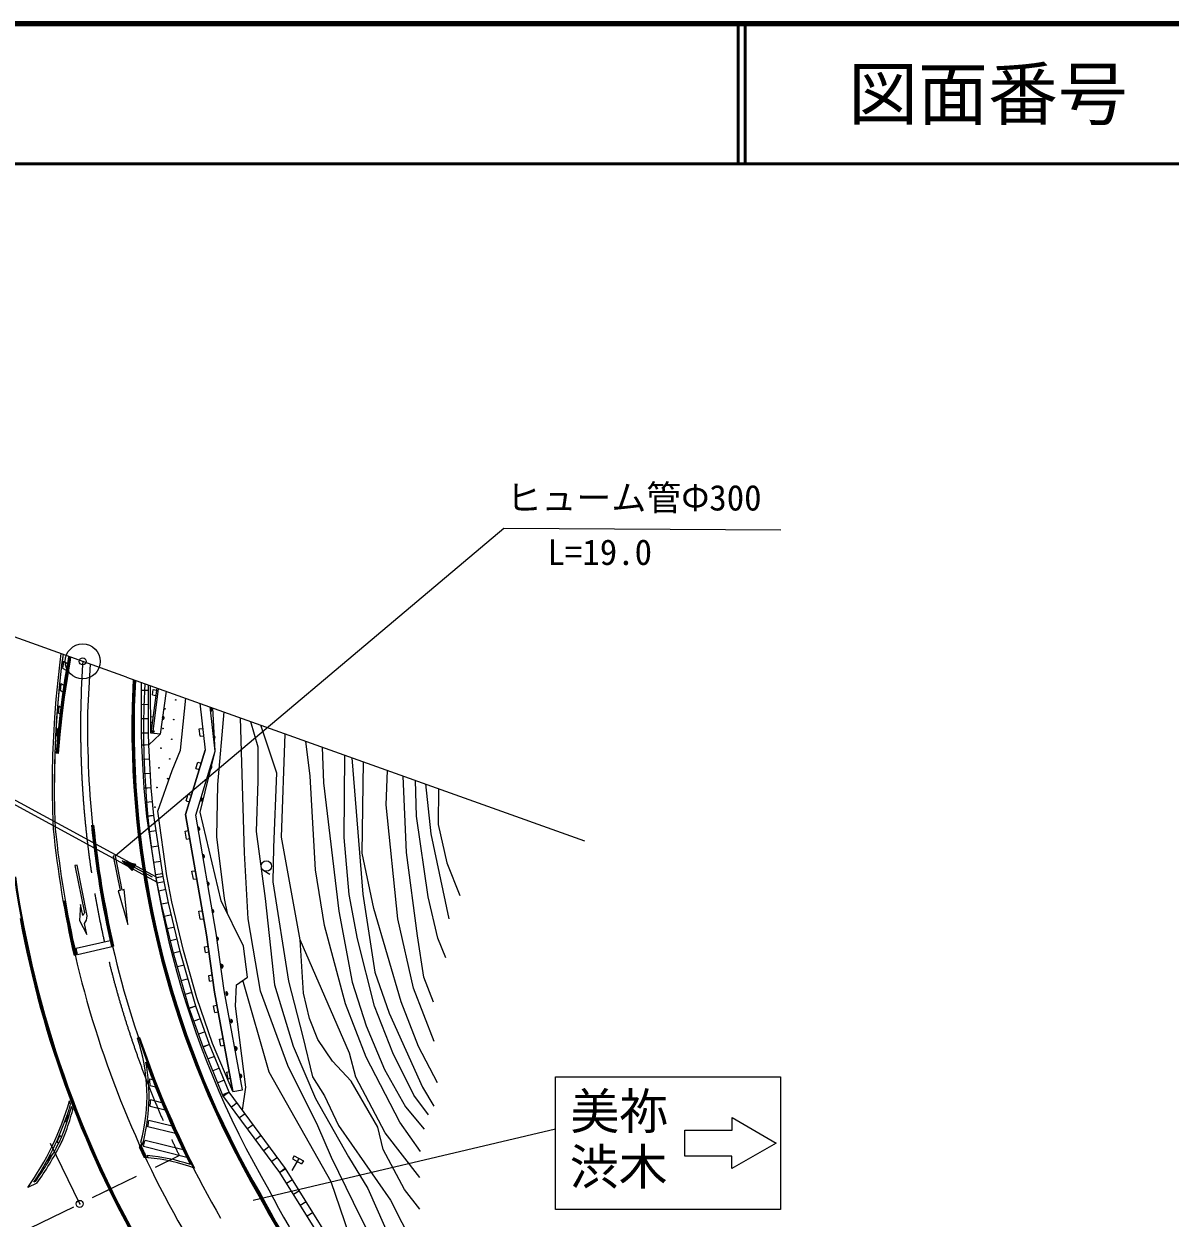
# Model space of a CAD drawing. Units: millimetres, scale not verified. Extents: x 40000 to 680000, y 20000 to 380000.
# Drawn here: x 457659 to 539649, y 294587 to 380000 of the extents above; entities that cross this region are included whole.
import ezdxf
from ezdxf.enums import TextEntityAlignment as Align

# ---------------------------------------------------------------- set-up
doc = ezdxf.new("R2010")
doc.units = ezdxf.units.MM
doc.header["$LTSCALE"] = 1000
doc.header["$PDMODE"] = 32
doc.header["$PDSIZE"] = 500
doc.linetypes.add('CHAIN', pattern=[18.5, 12, -1.5, 3.5, -1.5])
for name, color, linetype, lineweight in [('M-BGD', 7, 'Continuous', 13), ('M-TTL', 2, 'Continuous', 140), ('M-TTL-LINE', 7, 'Continuous', 50), ('M-TTL-TXT', 7, 'Continuous', 13), ('M-WORK', 1, 'Continuous', 13), ('S-BMK', 2, 'CHAIN', 13)]:
    doc.layers.add(name, color=color, linetype=linetype, lineweight=lineweight)
doc.styles.add('ＭＳ ゴシック', font='')
doc.styles.get('ＭＳ ゴシック').set_extended_font_data('MS Gothic')

msp = doc.modelspace()

# ---------------------------------------------------------------- linework, layer by layer
at = {"layer": 'M-BGD'}
msp.add_circle((461869, 334405), 1250, dxfattribs=at)
msp.add_point((461869, 334405), dxfattribs=at)
msp.add_point((461869, 334405), dxfattribs=at)
at = {"layer": 'M-TTL'}
msp.add_line((680000, 380000), (40000, 380000), dxfattribs=at)
at = {"layer": 'M-TTL-LINE'}
for p, q in [((508747, 380000), (508747, 370000)), ((509247, 380000), (509247, 370000)), ((40000, 370000), (680000, 370000))]:
    msp.add_line(p, q, dxfattribs=at)
at = {"layer": 'M-WORK'}
for p, q in [((464996, 333286), (442649, 341289)), ((460492, 334419), (460769, 334251)), ((462408, 334212), (462229, 331238)), ((460432, 333930), (460689, 333773)), ((464996, 333286), (497765, 321566)), ((465486, 333110), (465403, 331168)), ((460259, 332338), (460451, 332222)), ((460309, 332834), (460521, 332705)), ((465560, 333084), (465478, 331166)), ((465634, 333057), (465553, 331164)), ((466083, 329257), (466064, 332903)), ((466567, 332334), (466067, 332331)), ((466299, 332819), (466228, 331150)), ((466583, 329266), (466565, 332724)), ((466751, 329277), (466722, 332668)), ((467176, 332506), (466751, 329277)), ((466858, 332004), (466908, 332389)), ((466908, 332389), (467156, 332356)), ((466912, 329394), (467297, 332463)), ((467839, 332269), (467400, 329197)), ((466858, 332004), (467106, 331971)), ((468868, 328057), (469246, 331766)), ((470252, 331406), (470623, 328053)), ((460121, 330725), (460246, 330650)), ((460160, 331228), (460306, 331140)), ((466573, 331311), (466073, 331308)), ((471335, 327988), (470985, 331143)), ((471335, 327988), (471170, 331078)), ((466578, 330288), (466078, 330286)), ((466741, 330453), (466903, 330432)), ((466744, 330061), (466852, 330047)), ((460020, 329090), (460075, 329057)), ((460048, 329600), (460124, 329553)), ((466583, 329266), (466083, 329252)), ((466583, 329266), (466083, 329263)), ((466107, 328408), (466083, 329257)), ((466606, 328428), (466583, 329266)), ((467400, 329197), (466606, 328428)), ((467400, 329197), (466751, 329277)), ((470203, 329581), (470451, 329608)), ((470260, 329062), (470203, 329581)), ((470260, 329062), (470509, 329090)), ((450345, 328124), (467110, 318998)), ((466606, 328428), (466106, 328415)), ((466606, 328428), (466107, 328401)), ((466273, 325330), (466107, 328408)), ((466771, 325367), (466606, 328428)), ((468262, 326606), (468868, 328057)), ((469231, 323446), (470623, 328053)), ((470623, 328053), (469231, 323446)), ((469949, 323402), (471335, 327988)), ((470272, 323633), (471335, 327988)), ((450350, 327780), (467185, 318615)), ((460119, 327829), (459969, 327840)), ((466661, 327408), (466162, 327381)), ((469966, 326743), (470106, 327204)), ((470106, 327204), (470345, 327131)), ((459837, 326335), (459867, 326317)), ((466716, 326387), (466217, 326360)), ((467245, 323683), (468262, 326606)), ((469966, 326743), (470206, 326671)), ((459834, 325811), (459840, 325807)), ((466771, 325367), (466272, 325340)), ((466771, 325367), (466273, 325321)), ((466457, 323311), (466273, 325330)), ((466953, 323372), (466771, 325367)), ((469270, 324439), (469409, 324900)), ((469409, 324900), (469649, 324828)), ((466862, 324369), (466364, 324324)), ((469270, 324439), (469510, 324367)), ((466953, 323372), (466455, 323326)), ((467122, 318921), (466457, 323311)), ((466953, 323372), (466459, 323297)), ((467614, 319010), (466953, 323372)), ((467876, 319074), (467245, 323683)), ((470723, 314854), (469231, 323446)), ((469231, 323446), (470723, 314854)), ((471415, 314963), (469949, 323402)), ((471772, 317276), (470272, 323633)), ((467118, 322281), (466624, 322206)), ((469184, 322257), (469430, 322300)), ((469283, 321685), (469184, 322257)), ((467284, 321191), (466789, 321116)), ((469283, 321685), (469529, 321727)), ((464202, 320502), (464054, 320472)), ((464054, 320472), (464542, 318020)), ((464689, 318050), (464202, 320502)), ((461461, 319824), (461314, 319795)), ((461314, 319795), (461993, 316412)), ((462189, 316196), (461461, 319824)), ((466859, 318971), (464684, 320138)), ((464684, 320138), (465413, 319453)), ((464684, 320138), (465657, 319910)), ((464703, 320120), (464709, 320132)), ((464721, 320103), (464734, 320126)), ((464740, 320085), (464759, 320120)), ((464759, 320067), (464784, 320114)), ((464778, 320049), (464810, 320108)), ((464797, 320032), (464835, 320103)), ((464816, 320014), (464860, 320097)), ((464835, 319996), (464885, 320091)), ((464853, 319979), (464910, 320085)), ((464872, 319961), (464936, 320079)), ((464891, 319943), (464961, 320073)), ((464910, 319925), (464986, 320067)), ((464929, 319908), (465011, 320061)), ((464948, 319890), (465036, 320055)), ((464967, 319872), (465062, 320049)), ((464985, 319855), (465087, 320043)), ((465004, 319837), (465112, 320038)), ((465023, 319819), (465137, 320032)), ((465042, 319801), (465162, 320026)), ((465061, 319784), (465188, 320020)), ((465080, 319766), (465213, 320014)), ((465099, 319748), (465238, 320008)), ((465118, 319730), (465263, 320002)), ((465136, 319713), (465288, 319996)), ((465155, 319695), (465314, 319990)), ((465174, 319677), (465339, 319984)), ((465193, 319660), (465364, 319978)), ((465212, 319642), (465389, 319972)), ((465231, 319624), (465414, 319967)), ((465250, 319606), (465440, 319961)), ((465268, 319589), (465465, 319955)), ((465287, 319571), (465490, 319949)), ((465306, 319553), (465515, 319943)), ((465325, 319536), (465540, 319937)), ((465344, 319518), (465566, 319931)), ((465363, 319500), (465591, 319925)), ((465382, 319482), (465616, 319919)), ((465401, 319465), (465641, 319913)), ((465413, 319453), (465657, 319910)), ((467449, 320100), (466954, 320025)), ((474812, 319443), (475245, 319191)), ((467085, 319165), (467579, 319240)), ((467614, 319010), (467120, 318935)), ((467614, 319010), (467120, 318935)), ((467514, 317038), (467122, 318921)), ((467614, 319010), (467125, 318908)), ((467614, 319010), (467125, 318908)), ((467197, 318562), (467686, 318664)), ((468002, 317147), (467614, 319010)), ((468241, 317219), (467876, 319074)), ((469681, 319393), (469927, 319436)), ((469780, 318821), (469681, 319393)), ((469780, 318821), (470027, 318863)), ((464542, 318020), (464395, 317991)), ((464395, 317991), (465104, 315583)), ((464837, 318079), (464689, 318050)), ((465104, 315583), (464837, 318079)), ((467808, 318079), (467319, 317977)), ((461718, 317020), (461640, 315882)), ((461875, 316235), (461718, 317020)), ((468002, 317147), (467512, 317045)), ((468358, 313538), (467514, 317038)), ((468002, 317147), (467516, 317030)), ((468842, 313665), (468002, 317147)), ((469071, 313722), (468241, 317219)), ((473379, 314048), (471772, 317276)), ((468212, 316277), (467726, 316160)), ((470178, 316530), (470425, 316572)), ((470278, 315957), (470178, 316530)), ((461640, 315882), (462151, 314863)), ((462151, 314863), (461993, 315647)), ((468422, 315406), (467936, 315289)), ((470278, 315957), (470524, 316000)), ((461392, 313889), (463829, 314453)), ((468632, 314536), (468146, 314418)), ((471298, 310754), (470723, 314854)), ((470723, 314854), (471298, 310754)), ((471989, 310866), (471415, 314963)), ((461493, 313450), (461392, 313889)), ((461493, 313450), (464075, 314048)), ((468842, 313665), (468355, 313548)), ((469486, 309594), (468358, 313538)), ((468842, 313665), (468361, 313528)), ((469962, 309747), (468842, 313665)), ((470032, 310335), (469071, 313722)), ((470590, 313999), (470838, 314034)), ((470648, 313589), (470590, 313999)), ((470648, 313589), (470895, 313624)), ((473650, 311824), (473379, 314048)), ((461250, 313394), (461396, 313428)), ((469122, 312686), (468641, 312548)), ((470878, 311949), (471125, 311984)), ((470935, 311539), (470878, 311949)), ((472857, 311272), (473650, 311824)), ((469402, 311706), (468921, 311568)), ((470935, 311539), (471183, 311574)), ((472801, 309738), (472857, 311272)), ((475200, 305027), (473326, 311598)), ((469682, 310727), (469201, 310589)), ((471151, 307072), (470032, 310335)), ((472605, 303641), (471298, 310754)), ((471298, 310754), (472605, 303641)), ((473293, 303768), (471989, 310866)), ((469962, 309747), (469482, 309609)), ((470480, 306828), (469486, 309594)), ((469962, 309747), (469492, 309578)), ((470947, 307007), (469962, 309747)), ((471226, 309760), (471472, 309806)), ((471313, 309286), (471226, 309760)), ((471313, 309286), (471559, 309331)), ((473531, 303949), (472801, 309738)), ((470291, 308834), (469820, 308665)), ((465930, 307508), (465788, 307460)), ((470619, 307920), (470148, 307751)), ((470947, 307007), (470476, 306838)), ((471893, 303357), (470480, 306828)), ((470947, 307007), (470484, 306819)), ((472333, 303604), (470947, 307007)), ((472605, 303641), (471151, 307072)), ((471662, 307389), (471908, 307435)), ((471749, 306915), (471662, 307389)), ((471749, 306915), (471995, 306960)), ((471293, 306156), (470830, 305968)), ((466410, 305638), (466433, 305632)), ((471640, 305305), (471177, 305117)), ((472175, 305033), (472343, 305064)), ((472262, 304559), (472175, 305033)), ((466660, 304545), (466864, 304493)), ((466695, 304072), (467067, 303979)), ((471986, 304454), (471523, 304266)), ((472262, 304559), (472430, 304590)), ((472333, 303604), (471870, 303415)), ((475964, 297853), (471893, 303357)), ((472333, 303604), (471931, 303306)), ((476378, 298134), (472333, 303604)), ((472605, 303641), (473293, 303768)), ((473297, 302302), (473531, 303949)), ((461005, 302735), (460917, 302966)), ((461161, 302324), (461071, 302562)), ((467755, 302312), (466694, 302577)), ((467535, 302831), (466713, 303037)), ((472909, 302825), (472507, 302527)), ((460810, 301969), (460882, 301897)), ((468263, 301154), (466598, 301571)), ((473485, 302045), (473083, 301748)), ((460643, 301499), (460730, 301411)), ((468502, 300630), (466530, 301124)), ((474061, 301266), (473659, 300969)), ((474061, 295864), (495695, 300965)), ((461656, 295606), (459558, 299918)), ((460043, 300046), (460148, 299940)), ((460239, 300487), (460352, 300373)), ((469052, 299462), (466325, 300144)), ((474638, 300487), (474236, 300190)), ((459579, 299094), (459649, 299023)), ((469310, 298933), (466209, 299709)), ((475214, 299708), (474812, 299411)), ((477002, 299052), (476876, 298836)), ((477002, 299052), (477650, 298674)), ((459357, 298678), (459413, 298622)), ((475790, 298929), (475388, 298632)), ((476366, 298150), (475964, 297853)), ((476389, 298117), (475964, 297853)), ((479315, 293409), (476378, 298134)), ((477326, 298863), (476823, 297999)), ((476876, 298836), (477524, 298458)), ((477650, 298674), (477524, 298458)), ((458592, 297391), (458606, 297377)), ((458838, 297782), (458864, 297756)), ((478890, 293145), (475964, 297853)), ((476877, 297332), (476452, 297068)), ((458585, 297086), (457930, 296768)), ((458485, 297204), (458375, 297151)), ((463825, 296661), (463151, 296333)), ((477364, 296548), (476940, 296284)), ((477852, 295763), (477427, 295499)), ((478340, 294978), (477915, 294715))]:
    msp.add_line(p, q, dxfattribs=at)
for points in [[(511810, 343795), (491991, 343908), (464202, 320502)], [(460314, 334962), (460232, 334358), (460079, 333036), (459950, 331712), (459847, 330385), (459768, 329056), (459715, 327727), (459688, 326396), (459685, 325065), (459708, 323735), (459756, 322405)], [(460458, 334911), (460331, 333928), (460180, 332556), (460056, 331182), (459960, 329806), (459890, 328428), (459848, 327049), (459833, 325669)], [(460459, 334910), (460381, 334341), (460228, 333022), (460100, 331700), (459996, 330376), (459918, 329051), (459865, 327724), (459838, 326396), (459835, 325068), (459858, 323741), (459906, 322414)], [(460861, 334766), (460820, 334542), (460598, 333209), (460402, 331871), (460232, 330531), (460087, 329187), (459969, 327840)], [(460933, 334741), (460894, 334532), (460672, 333199), (460476, 331863), (460306, 330523), (460162, 329180), (460044, 327834)], [(461004, 334715), (460968, 334521), (460747, 333190), (460551, 331854), (460381, 330515), (460237, 329173), (460119, 327829)], [(472213, 316390), (472002, 317436), (471465, 321846), (471522, 325606), (471980, 330788)], [(484644, 288587), (483923, 290306), (481762, 294641), (479651, 298926), (478696, 301188), (476547, 305510), (474587, 310813), (473701, 315990), (473443, 320704), (473145, 330371)], [(473857, 330116), (474403, 328299), (474382, 325855), (474283, 322244), (474917, 317437), (475583, 311261), (476922, 306877), (478514, 303132), (480889, 298967), (482265, 296705), (485281, 289863)], [(474583, 329857), (475738, 326426), (475518, 321089), (475461, 318639), (476592, 311546), (477622, 307550), (478301, 304685), (479168, 303341), (480173, 301217), (483882, 295870), (485503, 292685)], [(485987, 297488), (483499, 300679), (481395, 304663), (480942, 306378), (477422, 314497), (476084, 321838), (476338, 329229)], [(486018, 299352), (484544, 301446), (482152, 306097), (480676, 309920), (479156, 315518), (478523, 319505), (478132, 326194), (477837, 328693)], [(478999, 328277), (479082, 325728), (480189, 316532), (481139, 311452), (482138, 308330), (483457, 305220), (484965, 302543), (486303, 300954)], [(486608, 301982), (485545, 303381), (484061, 306419), (482741, 309755), (481516, 314561), (480916, 317732), (480574, 321811), (480617, 327699)], [(481119, 327519), (481897, 317761), (482770, 312173), (483781, 309239), (486181, 303950), (486991, 302587)], [(487251, 304258), (485884, 306859), (484649, 310060), (482680, 316729), (481847, 320697), (481940, 327226)], [(487001, 307231), (485535, 311041), (484404, 316004), (483575, 324146), (483680, 326603)], [(486963, 310029), (486260, 311826), (485820, 314779), (485024, 320733), (484793, 326206)], [(487848, 313208), (487270, 314599), (486567, 317564), (485737, 323332), (485673, 325891)], [(486375, 325640), (486766, 322081), (488060, 315989)], [(487315, 325304), (487286, 322743), (487901, 319992), (488835, 317671)], [(485974, 295230), (484881, 296643), (483354, 299489), (482977, 301085), (481067, 304377), (479737, 305824), (478681, 307354), (478084, 308876), (477669, 310685), (477422, 314497)], [(484172, 287787), (482362, 290489), (480930, 293417), (479647, 297181), (475200, 305027)]]:
    msp.add_lwpolyline(points, dxfattribs=at)
for points in [[(495695, 304688), (511786, 304688), (511786, 295206), (495695, 295206)], [(504927, 300878), (508313, 300878), (508313, 301780), (511474, 299955), (508307, 298127), (508307, 299012), (504927, 299012)]]:
    msp.add_lwpolyline(points, close=True, dxfattribs=at)
for centre, radius in [((468521, 331646), 25), ((467747, 331014), 25), ((468379, 330239), 25), ((466912, 329394), 75), ((467604, 329607), 25), ((468236, 328832), 25), ((467461, 328200), 25), ((468093, 327425), 25), ((467318, 326793), 25), ((467950, 326018), 25), ((467176, 325386), 25), ((467033, 323979), 25), ((475001, 319767), 375)]:
    msp.add_circle(centre, radius, dxfattribs=at)
for centre, radius, start, end in [((529758, 325601), 69825, 172.74509, 173.14997), ((529758, 325601), 69825, 174.05441, 174.46361), ((529758, 325601), 69825, 175.37805, 175.79193), ((531712, 329701), 69500, 178.73247, 185.79131), ((531712, 329701), 66325, 178.73212, 210.34528), ((531712, 329701), 66250, 178.73247, 210.34665), ((531712, 329701), 66175, 178.73282, 210.34801), ((531712, 329701), 65500, 178.73247, 210.34665), ((471006, 330958), 125, 276.32136, 96.32136), ((471006, 330958), 100, 276.32136, 96.32136), ((471006, 330958), 75, 276.32136, 96.32136), ((471006, 330958), 50, 276.32136, 96.32136), ((471006, 330958), 25, 276.32136, 96.32136), ((467566, 330363), 125, 261.87603, 81.87603), ((467566, 330363), 100, 261.87603, 81.87603), ((467566, 330363), 75, 261.87603, 81.87603), ((467566, 330363), 50, 261.87603, 81.87603), ((467566, 330363), 25, 261.87603, 81.87603), ((529758, 325601), 69825, 176.71721, 177.13618), ((471225, 328978), 125, 276.32136, 96.32136), ((471225, 328978), 100, 276.32136, 96.32136), ((471225, 328978), 75, 276.32136, 96.32136), ((471225, 328978), 50, 276.32136, 96.32136), ((471225, 328978), 25, 276.32136, 96.32136), ((470988, 326841), 125, 253.18489, 73.18489), ((470988, 326841), 100, 253.18489, 73.18489), ((470988, 326841), 75, 253.18489, 73.18489), ((470988, 326841), 50, 253.18489, 73.18489), ((470988, 326841), 25, 253.18489, 73.18489), ((470296, 324548), 125, 253.18489, 73.18489), ((470296, 324548), 100, 253.18489, 73.18489), ((470296, 324548), 75, 253.18489, 73.18489), ((470296, 324548), 50, 253.18489, 73.18489), ((470296, 324548), 25, 253.18489, 73.18489), ((531712, 329701), 72325, 185.78966, 193.03043), ((531712, 329701), 72175, 185.79296, 193.03043), ((531712, 329701), 69575, 185.79131, 193.03043), ((531712, 329701), 69500, 185.79131, 193.03043), ((531712, 329701), 69425, 185.79131, 193.03043), ((470116, 322420), 125, 279.66514, 99.66514), ((470116, 322420), 100, 279.66514, 99.66514), ((470116, 322420), 75, 279.66514, 99.66514), ((470116, 322420), 50, 279.66514, 99.66514), ((470116, 322420), 25, 279.66514, 99.66514), ((470451, 320457), 125, 279.66514, 99.66514), ((470451, 320457), 100, 279.66514, 99.66514), ((470451, 320457), 75, 279.66514, 99.66514), ((470451, 320457), 50, 279.66514, 99.66514), ((470451, 320457), 25, 279.66514, 99.66514), ((531712, 329701), 75500, 188.16029, 210.34665), ((531712, 329701), 75425, 188.16029, 210.34465), ((470785, 318493), 125, 279.66514, 99.66514), ((470785, 318493), 100, 279.66514, 99.66514), ((470785, 318493), 75, 279.66514, 99.66514), ((470785, 318493), 50, 279.66514, 99.66514), ((470785, 318493), 25, 279.66514, 99.66514), ((531712, 329701), 72250, 189.90505, 193.03043), ((461527, 316594), 500, 314.10191, 338.59656), ((461190, 316243), 1000, 323.43484, 357.33611), ((471119, 316530), 125, 279.66514, 99.66514), ((471119, 316530), 100, 279.66514, 99.66514), ((471119, 316530), 75, 279.66514, 99.66514), ((471119, 316530), 50, 279.66514, 99.66514), ((471119, 316530), 25, 279.66514, 99.66514), ((531712, 329701), 75575, 190.43209, 210.34864), ((471454, 314567), 125, 279.66514, 99.66514), ((471454, 314567), 100, 279.66514, 99.66514), ((471454, 314567), 75, 279.66514, 99.66514), ((471454, 314567), 50, 279.66514, 99.66514), ((471454, 314567), 25, 279.66514, 99.66514), ((531712, 329701), 69500, 193.03043, 210.34665), ((531712, 329701), 72250, 193.03043, 210.34665), ((471788, 312603), 125, 279.66514, 99.66514), ((471788, 312603), 100, 279.66514, 99.66514), ((471788, 312603), 75, 279.66514, 99.66514), ((471788, 312603), 50, 279.66514, 99.66514), ((471788, 312603), 25, 279.66514, 99.66514), ((472123, 310640), 125, 279.66514, 99.66514), ((472123, 310640), 100, 279.66514, 99.66514), ((472123, 310640), 75, 279.66514, 99.66514), ((472123, 310640), 50, 279.66514, 99.66514), ((472123, 310640), 25, 279.66514, 99.66514), ((472457, 308676), 125, 279.66514, 99.66514), ((472457, 308676), 100, 279.66514, 99.66514), ((472457, 308676), 75, 279.66514, 99.66514), ((472457, 308676), 50, 279.66514, 99.66514), ((472457, 308676), 25, 279.66514, 99.66514), ((531712, 329701), 69425, 198.64258, 207.02873), ((453541, 303328), 12925, 345.14912, 18.64258), ((472791, 306713), 125, 279.66514, 99.66514), ((472791, 306713), 100, 279.66514, 99.66514), ((472791, 306713), 75, 279.66514, 99.66514), ((472791, 306713), 50, 279.66514, 99.66514), ((472791, 306713), 25, 279.66514, 99.66514), ((453541, 303328), 13075, 344.35183, 10.67038), ((531712, 329701), 69575, 200.13611, 206.7203), ((453541, 303328), 13175, 3.23433, 5.29582), ((473126, 304749), 125, 279.66514, 99.66514), ((473126, 304749), 100, 279.66514, 99.66514), ((473126, 304749), 75, 279.66514, 99.66514), ((473126, 304749), 50, 279.66514, 99.66514), ((473126, 304749), 25, 279.66514, 99.66514), ((440829, 308825), 20925, 324.81348, 343.73875), ((440829, 308825), 21075, 326.36047, 343.20292), ((439402, 308338), 22425, 340.4919, 345.07568), ((453541, 303328), 13175, 356.73111, 358.73028), ((440829, 308825), 21125, 339.70852, 341.0617), ((439402, 308338), 22575, 340.4919, 344.55052), ((453541, 303328), 13175, 350.36619, 352.33198), ((453541, 303328), 7425, 332.78632, 340.4919), ((453541, 303328), 7575, 332.78632, 340.4919), ((440201, 310188), 22425, 324.62112, 332.78633), ((440201, 310188), 22575, 324.52368, 332.78633), ((440829, 308825), 21125, 335.44233, 336.75229), ((453541, 303328), 12925, 343.4303, 344.45321), ((531712, 329701), 72175, 204.41801, 205.25366), ((531712, 329701), 72075, 204.32188, 204.50869), ((453541, 303328), 13175, 344.05568, 346.013), ((440829, 308825), 21125, 331.29283, 332.57001), ((531712, 329701), 72325, 204.55706, 205.18648), ((531712, 329701), 72075, 205.16188, 205.2998), ((465395, 286026), 13075, 71.39126, 85.25445), ((465395, 286026), 12925, 85.38282, 86.14648), ((465395, 286026), 12925, 69.74225, 84.87017), ((440829, 308825), 21125, 327.23063, 328.48353), ((533840, 326904), 66015, 207.31762, 227.8432), ((533372, 327428), 66668, 207.9382, 228.46764), ((533372, 327428), 66593, 207.93685, 228.46632), ((533372, 327428), 66518, 207.93549, 228.465)]:
    msp.add_arc(centre, radius, start, end, dxfattribs=at)
msp.add_point((461656, 295606), dxfattribs=at)
at = {"layer": 'S-BMK'}
msp.add_line((450431, 290143), (468771, 299068), dxfattribs=at)
msp.add_lwpolyline([(461869, 334405), (461855, 334192), (461827, 333728), (461803, 333270), (461781, 332818), (461763, 332372), (461748, 331932), (461735, 331497), (461729, 331249)], dxfattribs=at)
msp.add_arc((531712, 329701), 70000, 178.73247, 205.95124, dxfattribs=at)

# ---------------------------------------------------------------- texts
at = {"layer": 'M-TTL-TXT', "style": 'ＭＳ ゴシック'}
msp.add_text('図面番号', height=3666, dxfattribs=at).set_placement((526622, 375000), align=Align.MIDDLE_CENTER)
at = {"layer": 'M-WORK', "style": 'ＭＳ ゴシック'}
for s, height, p in [('ヒューム管Φ300', 1833, (492182, 344644)), ('L=19.0', 1833, (495110, 340753)), ('美祢', 2566, (496754, 300181)), ('渋木', 2566, (496700, 296206))]:
    msp.add_text(s, height=height, dxfattribs=at).set_placement(p, align=Align.BOTTOM_LEFT)

doc.saveas('drawing.dxf')
